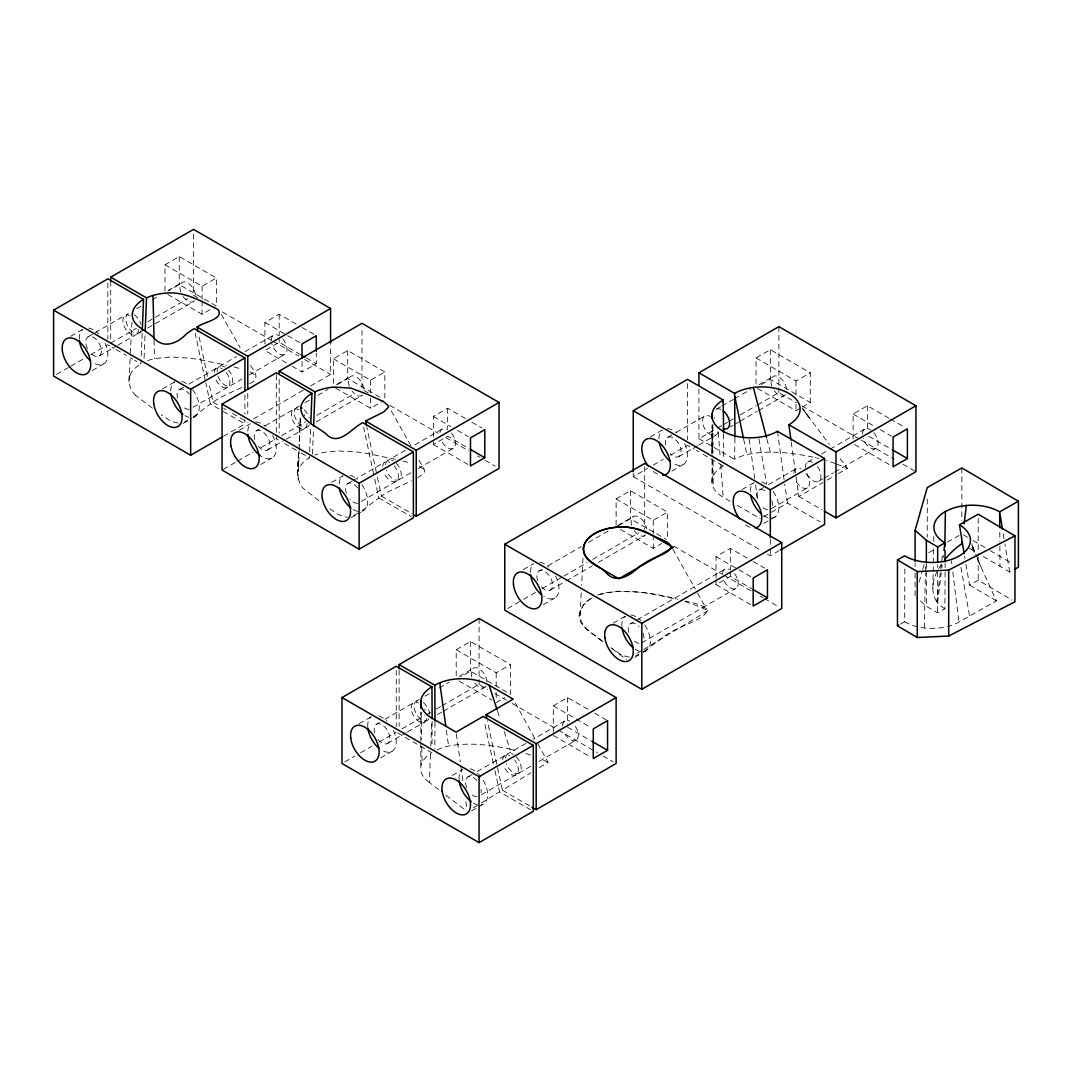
<?xml version="1.0" encoding="UTF-8"?>
<svg xmlns="http://www.w3.org/2000/svg" width="1072" height="1072" viewBox="0 0 1072 1072"><rect width="100%" height="100%" fill="white"/><g stroke="black" fill="none" stroke-linecap="round" stroke-linejoin="round"><path stroke-width="0.75" stroke-dasharray="5 3.75" d="M432.137 721.295L432.016 744.584M434.977 722.26L434.817 749.073M712.022 447.051L712.063 432.217L712.022 453.362L712.036 424.86M711.982 482.266L712.049 455.064M945.115 571.966L944.874 608.816L937.665 612.889L926.355 606.243L916.359 597.385M723.6 434.039L723.305 459.58M420.854 742.802L420.72 767.86M420.867 741.275L420.934 712.063M298.539 452.357L297.319 475.445L300.16 484.276A55.034 31.771 0 0 0 303.229 488.403L320.206 501.669M900.614 624.065L904.674 621.773L904.848 566.887M734.936 438.086L734.615 459.339A38.364 22.15 0 0 1 746.849 454.595C768.088 450.026 790.198 452.518 811.263 456.752A139.856 80.748 0 0 1 818.914 458.561M933.739 541.373L933.819 534.807M730.153 501.281L723.198 497.261A38.364 22.15 0 0 1 723.198 465.931L723.211 465.034M924.319 627.964L925.35 573.051M925.377 571.537L925.525 563.738M933.203 571.657L933.672 546.827M932.841 588.461L933.176 573.225M298.15 479.921L299.168 451.5M299.195 450.28L300.361 417.343M141.115 359.844L140.955 363.877L134.75 360.286M141.276 355.824L142.187 332.99M144.077 358.262L145.001 335.442M297.333 473.971L298.297 469.469L301.808 463.921A43.282 24.991 0 0 1 309.419 457.851L309.5 455.828M309.661 451.794L310.625 427.634M312.475 454.247L313.533 428.063M438.81 789.716L429.336 782.439L430.582 751.646M430.797 746.286L431.788 722.18M582.994 558.204L581.667 585.406M131.91 322.27L130.409 353.05M298.632 452.357L297.467 476.973L298.74 452.156M300.254 417.879L299.088 445.537M128.854 381.471L130.328 354.591M580.006 615.355L581.319 591.57M944.874 608.816A38.364 22.15 0 0 1 937.611 602.799L936.767 601.7L940.332 572.22M940.787 568.508L941.229 564.783M941.685 561.058L942.596 553.581M937.611 602.799L941.256 572.649M941.873 567.664L942.167 565.172M943.079 557.708L943.373 555.229M919.16 582.016L922.309 570.92M922.751 569.339L924.104 564.582M129.94 375.254L128.868 381.753L130.583 388.238A54.86 31.678 0 0 0 135.755 395.501M937.116 571.523C932.519 580.743 930.603 592.722 936.767 601.7M938.67 568.562L941.752 563.684M374.744 479.077L378.845 497.931L361.626 510.955M219.01 408.941L210.38 403.956L192.719 417.289M643.87 651.387L666.851 634.463A110.014 63.516 0 0 1 672.935 630.899C691.293 621.532 731.265 609.888 685.209 601.111M377.384 477.308L381.431 496.122L385.009 493.803A110.068 63.543 0 0 1 390.731 490.52L411.594 480.832M473.315 807.859L477.362 805.394M481.395 802.928L499.565 791.833L530.506 809.682M497.529 767.753L502.433 790.185L530.908 772.791M539.457 767.579L548.006 762.366L537.126 742.601M707.909 610.692L643.615 649.485M637.076 653.384L642.316 650.262M249.629 383.575C260.697 379.354 255.015 371.528 249.173 363.77M417.624 477.804L422.931 474.226L424.78 471.345A6.74 3.899 0 0 0 424.619 470.152L418.415 459.097M864.702 429.122L830.076 449.141M818.7 481.328L822.693 479.01M824.02 478.233L833.333 472.846M724.779 569.245L634.892 621.157M641.659 642.878L735.888 588.474M564.877 720.92L533.106 739.291M518.875 773.126L533.521 764.631M164.967 291.088L164.967 264.811L179.238 256.57L216.356 277.996L216.356 306.029L179.238 284.589L168.532 290.78M70.685 336.313L82.102 329.72M88.025 336.796L93.733 333.499M95.167 332.682L125.143 315.369M136.559 308.776L140.847 306.297M152.264 299.704L157.986 296.408M167.969 290.633L182.253 282.392M164.967 264.811L202.085 286.237L216.356 277.996M56.454 374.436L69.305 367.026M70.739 366.195L85.01 357.954M90.718 354.658L107.857 344.769L109.92 345.961M110.711 343.12L136.412 328.287M147.829 321.68L187.801 298.606M99.133 356.038L116.258 346.135M117.692 345.318L136.251 334.598M139.105 332.95L141.96 331.302M147.668 328.005L193.362 301.634M92.205 370.523L103.622 363.931M167.822 294.478L202.085 314.27L214.936 306.847M264.905 343.938L264.905 322.511L279.176 314.27L300.589 326.625M162.515 388.908L174.388 382.047M179.399 389.551L186.126 385.665M188.819 384.111L216.517 368.125M219.371 366.477L236.51 356.574M245.073 351.629L273.628 335.147M300.589 354.658L279.176 342.29L264.905 350.531L286.318 362.899M193.107 407.28L227.626 387.354M217.951 376.232A11.109 6.405 60 0 0 230.48 385.706L241.897 379.113M249.039 374.986L284.737 354.39M183.111 423.44L191.674 418.495M193.107 417.678L195.962 416.03M292.026 366.195L302.023 371.971L316.294 363.73L316.294 353.211M333.432 383.307L333.432 358.785L347.703 350.531L384.835 371.971L384.835 399.99M223.499 436.264L244.912 423.896L244.912 419.782M253.474 418.951L303.456 390.101M310.585 385.987L330.578 374.436L330.578 344.769M239.123 430.301L250.553 423.708M256.489 430.77L259.344 429.122M265.065 425.825L293.621 409.33M296.475 407.682L299.329 406.033M305.038 402.737L309.326 400.271M317.888 395.327L327.885 389.551M336.447 384.607L350.718 376.366M337.72 384.325L347.703 378.563L381.98 398.342M333.432 358.785L370.55 380.212L384.835 371.971M223.365 469.308L236.282 461.858M237.569 461.107L253.072 452.156M260.818 447.681L276.321 438.729L278.398 439.935M281.695 435.634L305.533 421.872M316.816 415.36L354.457 393.625M267.598 449.999L284.737 440.11M286.157 439.279L304.716 428.572M316.146 421.979L361.827 395.595M260.697 464.471L272.114 457.878M335.616 388.064L370.55 408.231L383.401 400.821M433.369 436.867L433.369 416.472L447.654 408.231L466.213 418.951M331.596 482.427L343.013 475.834A20.194 11.658 60 0 0 339.141 484.892M353.76 480.122L384.982 462.086M405.363 450.32L387.85 460.437M414.864 444.84L442.093 429.122M347.864 483.526L352.594 480.792M433.369 441.959L433.369 444.505L447.654 436.264L469.067 448.632M361.251 501.441L396.091 481.328A11.109 6.405 60 0 0 394.148 465.73M398.945 479.68L411.259 472.564M418.053 468.652L453.201 448.351A11.109 6.405 60 0 0 451.258 432.766M350.973 517.856L360.969 512.081M756.041 383.923L756.041 357.954L770.312 349.713L810.285 372.788L810.285 402.469L803.156 406.583M650.329 436.88L661.759 430.287M667.682 437.363L674.811 433.235M676.244 432.418L704.8 415.923M716.217 409.33L720.505 406.864M721.925 406.033L733.355 399.441M734.776 398.623L750.48 389.551M759.056 384.607L773.327 376.366M761.388 384.54L770.312 379.381L810.285 402.469M756.041 357.954L796.014 381.029L810.285 372.788M633.257 473.355L633.257 476.651L647.528 468.41M653.237 465.114L663.233 459.339M670.375 455.225L687.5 445.336L694.2 449.195M698.931 389.283L698.931 438.729L716.056 428.84M717.49 428.023L721.778 425.544M723.198 424.726L727.486 422.247M728.906 421.43L733.194 418.951M740.337 414.837L756.041 405.765M757.462 404.935L778.875 392.58L796.188 402.576M678.777 456.592L697.336 445.885M698.77 445.054L715.908 435.165M730.179 426.924L733.034 425.276M734.467 424.445L738.742 421.979M740.176 421.149L757.301 411.259M758.735 410.429L784.436 395.595M616.119 525.186L616.119 498.909L630.403 490.668L667.521 512.094L667.521 540.127M671.849 471.09L683.279 464.498M757.462 388.453L796.014 410.71L801.722 407.414M523.27 569.594L533.266 563.818M539.176 570.894L542.084 569.219M547.886 565.869L581.225 546.626M588.474 542.432L608.762 530.72M617.459 525.695L633.405 516.49M618.799 525.387L630.403 518.687L666.087 539.296M616.119 498.909L653.237 520.335L667.521 512.094M507.646 608.521L522.064 600.186M523.511 599.355L536.496 591.865M542.258 588.528L562.452 576.87M563.899 576.039L586.974 562.72M592.749 559.383L638.899 532.744M853.124 438.729L853.124 414.006L867.395 405.765L888.809 418.134M550.284 590.123L564.783 581.761M566.23 580.917L592.334 565.855M598.122 562.505L644.513 535.732M456.216 675.722L456.216 649.753L470.487 641.512L510.473 664.586L510.473 694.267L470.487 671.179L460.679 676.847M742.172 489.475L755.465 481.784M543.357 604.621L554.787 598.029M620.407 529.407L653.237 548.368L661.813 543.424M759.056 490.118L765.783 486.232M768.477 484.678L796.174 468.678M821.5 454.086L828.643 449.959M359.08 723.734L371.93 716.31M376.419 724.216L379.274 722.568M384.982 719.272L413.537 702.776M416.405 701.128L419.259 699.48M424.968 696.184L430.676 692.887M439.239 687.943L449.235 682.167M459.231 676.405L473.502 668.164M771.465 508.597L807.27 487.921A11.109 6.405 60 0 0 805.327 472.323M834.766 472.015L875.811 448.351M763.787 516.691L767.941 514.292M771.411 512.282L787.451 503.023L819.933 521.783M796.054 476.785L798.868 496.43L823.135 482.427M827.182 480.082L832.247 477.161M838.304 473.663L847.416 468.41L838.371 456.377M456.216 649.753L496.189 672.827L510.473 664.586M344.849 761.857L354.845 756.082M360.554 752.785L371.984 746.192M379.113 742.065L396.251 732.176M401.96 728.88L424.807 715.694M426.241 714.877L430.515 712.398M436.224 709.101L440.512 706.622M441.945 705.805L479.063 684.378L487.72 689.363M763.746 523.444L775.605 516.583M387.528 743.445L406.087 732.725M407.521 731.908L424.646 722.019M437.497 714.595L441.785 712.116M443.205 711.299L484.611 687.393M716.056 578.036L716.056 556.609L730.34 548.368L751.753 560.723M613.238 623.154L626.088 615.743M380.6 757.931L392.017 751.338M496.189 702.508L504.765 697.564M716.056 579.684L716.056 584.629L730.34 576.388L751.753 588.756M767.431 554.117L770.312 555.778L778.875 550.834M634.718 657.391L641.847 653.263M643.28 652.446L646.135 650.798M553.299 732.176L553.299 705.805L567.584 697.564L588.997 709.919M452.263 775.458L462.246 769.696M467.794 776.959L474.534 773.086M477.228 771.532L504.912 755.532M525.963 743.405L507.766 753.884M481.516 794.687L516.021 774.775A11.109 6.405 60 0 0 514.761 760.048M539.229 761.334L575.986 740.149A11.109 6.405 60 0 0 574.043 724.565M471.6 810.888L477.308 807.591M478.728 806.774L483.016 804.295M807.591 462.086L815.939 457.288M628.808 632.386A11.109 6.405 60 0 1 630.55 623.649L633.445 621.988M928.7 552.67L935.91 548.583M947.434 542.057L958.971 535.531M965.912 564.207L969.557 585.044L978.2 580.153L1012.129 600.132M983.238 556.475L1009.744 572.086L1013 570.25M904.674 621.773A38.364 22.15 0 0 0 958.931 622.082L996.411 600.869L977.476 559.343M358.115 513.193L352.206 516.034M187.707 420.304L184.424 421.805M638.872 654.402L635.575 655.903M241.589 387.568L225.629 394.818A115.253 66.544 0 0 0 212.953 402.147L208.919 383.334M599.489 594.518L616.842 591.208L640.265 592.226A142.268 82.142 0 0 1 651.16 593.808L677.611 599.315M147.655 360.688A38.458 22.204 0 0 1 154.462 358.611L170.368 356.963L189.114 358.142A142.268 82.142 0 0 1 199.995 359.71M437.121 749.904A38.364 22.15 0 0 1 448.578 746.032C468.933 742.239 489.904 744.745 509.95 749.14L504.175 731.479M178.126 423.092L170.877 421.242L161.122 414.65M629.291 657.19L622.028 655.34L610.866 647.649M199.995 359.71L226.46 365.23M395.595 459.352L367.683 453.536A141.531 81.713 0 0 0 357.391 452.076L338.591 450.937L324.226 452.317A35.765 20.649 0 0 0 320.099 453.322L316.146 454.635A40.455 23.356 0 0 0 314.873 455.144M234.058 367.013L241.548 368.969M402.898 461.067L410.429 463.05M835.423 463.573L830.947 462.059A139.856 80.748 0 0 0 826.271 460.598M836.83 464.109L847.416 468.41M250.124 371.863L256.047 375.964M419.447 466.213L424.418 469.764M548.006 762.366L544.12 760.504A136.613 78.872 0 0 0 539.966 758.681M890.242 418.951L904.513 427.192M853.124 414.006L874.538 426.375M880.246 429.671L891.676 436.264M868.829 436.264L891.676 449.449M801.963 405.899L859.677 439.225M861.111 440.056L894.303 459.218M902.959 464.216L915.944 471.707M854.545 444.505L891.676 465.931M698.931 438.729L734.615 459.339M798.868 496.43L822.063 509.83M696.425 450.481L698.663 451.768M703.125 454.34L723.198 465.931M737.121 505.301L760.316 518.687M633.257 476.651L761.656 550.78M753.187 561.554L764.604 568.147M716.056 556.609L737.482 568.977M738.903 569.795L753.187 578.036M471.921 422.247L481.918 428.023M302.023 327.456L316.294 335.697M673.524 546.063L722.582 574.391M724.029 575.222L751.432 591.047M760.088 596.045L762.983 597.707M764.416 598.538L778.848 606.873M433.369 416.472L450.843 426.562M457.396 430.341L468.303 436.652M264.905 322.511L286.318 334.879M287.752 335.697L302.023 343.938M716.056 584.629L753.187 606.069M368.326 392.942L361.988 389.283L361.988 326.478M389.913 405.404L438.126 433.235M445.751 437.631L468.585 450.83M477.469 455.948L480.015 457.422M485.093 460.344L495.237 466.213M306.311 357.954L316.294 363.73M197.851 297.802L193.523 295.309L193.523 229.368M222.373 311.965L271.43 340.293M272.864 341.124L298.833 356.118M304.609 359.442L330.578 374.436M433.369 444.505L468.303 464.672M381.431 496.122L411.889 513.702M212.966 402.147L219.492 405.926M223.834 408.432L226.018 409.692M232.544 413.457L247.766 422.247M284.603 443.513L297.011 450.682M301.152 453.067L309.419 457.838M378.845 497.931L411.233 516.624M111.984 347.154L114.061 348.346M116.124 349.539L126.469 355.515M130.61 357.901L132.673 359.093M223.324 411.434L244.912 423.896M594.705 713.215L606.122 719.821M553.299 705.805L574.713 718.173M576.146 718.99L590.417 727.231M567.584 727.231L590.417 740.417M494.929 693.53L506.466 700.204M512.242 703.527L556.971 729.349M558.405 730.179L597.359 752.678M603.134 756.001L613.238 761.844M459.071 681.068L491.914 700.029M553.299 735.472L590.417 756.912M502.433 790.185L529.836 806.01M397.685 733.007L431.949 752.785M963.272 534.727L967.507 537.233M973.162 540.556L988.719 549.708M990.126 550.539L1012.745 563.859M968.874 548.02L976.056 552.254M969.557 585.044L996.411 600.869M602.008 641.19L586.92 629.599A54.86 31.678 0 0 1 581.734 622.336C578.424 616.025 580.073 607.971 585.285 603.201A43.443 25.085 0 0 1 592.293 597.868M152.358 408.137L135.755 395.501M602.826 641.471L585.446 628.098L580.89 622.551A37.6 21.708 0 0 1 579.764 611.978L581.962 607.663A38.364 22.15 0 0 1 592.28 597.573M612.3 648.748L626.53 659.669M445.925 795.183L464.886 809.735M329.841 508.811L338.082 514.56L345.278 516.999A8.067 4.663 0 0 0 347.261 517.052M802.204 408.244L829.326 444.344M805.219 412.251L809.749 418.656L802.325 407.99M672.868 549.159L695.366 589.158M697.564 593.071L706.729 609.352M410.911 445.778L389.793 408.311M221.328 314.324L240.249 347.918M515.364 703.085L536.402 741.288M972.009 547.363L973.872 551.437M980.947 566.954L971.527 543.571L974.542 552.629L971.929 543.785M497.502 711.071L500.115 719.017M766.869 438.904L770.353 452.183M496.765 764.215L487.318 720.665M493.401 763.545L484.222 721.148M494.942 770.621L499.565 791.833M210.38 403.956L205.77 382.758M373.726 474.373L363.663 427.339M205.248 380.399L195.184 333.379M376.379 472.605L366.852 427.259M207.419 376.285L198.548 334.075M743.66 439.185L746.849 454.595M1009.744 572.086L1004.893 543.946M960.927 567.369L969.584 616.052M758.963 438.837L766.641 484.155M964.572 556.207L965.001 558.807M1004.035 538.774L1002.923 531.913M787.451 503.023L784.704 483.928M795.531 473.06L791.243 441.999M784.101 479.666L777.803 433.825M749.194 439.158L754.728 478.728M755.613 485.013L757.676 499.753A11.109 6.405 60 0 1 758.775 490.293A11.109 6.405 60 0 1 767.498 492.973M456.31 733.757L460.277 761.897M460.973 766.869L463.064 781.756M465.864 801.628L467.03 809.896M446.381 730.22L448.578 746.032M951.44 560.911L951.775 563.738M952.807 572.086L958.931 622.082M718.32 432.364L720.277 458.454M720.719 464.31L723.198 497.261M154.06 340.186L154.475 358.624M421.068 712.25L421.604 739.385M421.752 747.13L422.06 762.634M712.183 426.87L712.424 451.151M712.505 458.856L712.679 477.348M999.787 532.288L999.841 541.373M999.881 545.916L1000.002 566.351M712.907 424.432L713.041 452.84M713.081 461.241L713.215 487.211M945.102 562.639L945.115 568.321M712.036 448.444L712.036 453.322M978.2 518.325L978.2 555.43M978.2 556.797L978.2 580.153M961.852 467.955L961.852 520.711M937.665 564.81L937.665 567.557M937.665 571.684L937.665 612.889M927.253 499.083L927.253 537.005M926.355 563.376L926.355 606.243M915.099 563.309L915.099 566.606M915.099 573.198L915.099 596.287M867.395 405.765L867.395 430.488M796.014 381.029L796.014 395.876M796.014 404.117L796.014 410.71M778.875 326.625L778.875 392.58M770.312 349.713L770.312 379.381M770.312 539.296L770.312 547.537M770.312 549.186L770.312 555.778M730.34 548.368L730.34 569.795M730.34 571.443L730.34 576.388M687.5 383.508L687.5 439.828M653.237 520.335L653.237 533.521M653.237 535.169L653.237 548.368M644.674 466.762L644.674 529.407M630.403 490.668L630.403 518.687M567.584 697.564L567.584 723.935M496.189 672.827L496.189 686.026M496.189 692.619L496.189 700.86M479.063 618.423L479.063 677.772M479.063 679.42L479.063 684.378M470.487 641.512L470.487 671.179M447.654 408.231L447.654 428.478M399.106 670.08L399.106 726.414M396.251 670.362L396.251 726.682M370.55 380.212L370.55 392.955M370.55 398.047L370.55 408.231M347.703 350.531L347.703 378.563M302.023 361.452L302.023 371.971M279.176 314.27L279.176 335.697M279.176 337.345L279.176 342.29M279.176 379.381L279.176 432.967M276.321 374.852L276.321 432.552M276.321 436.679L276.321 438.729M247.766 393.397L247.766 414.006M244.912 395.045L244.912 414.274M202.085 286.237L202.085 299.436M202.085 301.085L202.085 314.27M179.238 256.57L179.238 284.589M110.711 281.293L110.711 338.993M107.857 282.941L107.857 339.275M657.377 474.025A20.194 11.658 60 0 1 650.838 469.161M665.685 445.108A11.109 6.405 60 0 1 672.76 437.657A11.109 6.405 60 0 1 680.988 452.88A11.109 6.405 60 0 1 670.335 453.737M684.66 443.701A20.194 11.658 60 0 1 685.758 462.112A20.194 11.658 60 0 1 672.211 462.836M658.958 438.729A20.194 11.658 60 0 1 662.442 429.952M667.293 428.559A20.194 11.658 60 0 1 676.258 432.619M750.065 527.33A20.194 11.658 60 0 1 744.866 524.329M767.498 509.83A11.109 6.405 60 0 1 760.999 505.703M771.907 500.611A11.109 6.405 60 0 1 771.907 507.284M773.153 491.472A20.194 11.658 60 0 1 771.451 518.151M767.632 517.588A20.194 11.658 60 0 1 763.586 515.592M750.32 491.485A20.194 11.658 60 0 1 753.174 483.258M761.562 481.864A20.194 11.658 60 0 1 767.632 485.375M718.066 431.654A11.109 6.405 60 0 1 709.396 433.999A11.109 6.405 60 0 1 702.508 420.465A11.109 6.405 60 0 1 710.347 416.472M807.27 487.921A11.109 6.405 60 0 1 794.754 478.434M793.896 472.966A11.109 6.405 60 0 1 801.012 468.866M785.454 394.737A11.109 6.405 60 0 1 773.93 390.168M771.907 386.121A11.109 6.405 60 0 1 776.677 376.004A11.109 6.405 60 0 1 786.701 389.685M873.854 432.766A11.109 6.405 60 0 1 875.516 448.498A11.109 6.405 60 0 1 862.947 437.858M862.397 434.2A11.109 6.405 60 0 1 870.96 430.113M714.475 418.08A11.109 6.405 60 0 1 714.22 417.088M716.82 409.048A11.109 6.405 60 0 1 721.067 409.517M817.44 466.601A11.109 6.405 60 0 1 818.405 481.475A11.109 6.405 60 0 1 806.171 471.841M805.327 468.008A11.109 6.405 60 0 1 812.442 462.273M575.986 740.149A11.109 6.405 60 0 1 563.457 730.675M562.586 725.999A11.109 6.405 60 0 1 569.728 721.094M486.031 685.973A11.109 6.405 60 0 1 474.105 681.953M471.76 676.901A11.109 6.405 60 0 1 477.589 668.017A11.109 6.405 60 0 1 486.916 682.315M509.924 749.167A136.613 78.872 0 0 1 518.057 751.204M525.856 753.509A136.613 78.872 0 0 1 530.801 755.157M516.222 756.738A11.109 6.405 60 0 1 519.143 772.952A11.109 6.405 60 0 1 506.346 763.639M505.502 758.172A11.109 6.405 60 0 1 513.327 754.433M428.921 718.937A11.109 6.405 60 0 1 416.124 713.47A11.109 6.405 60 0 1 419.058 700.646M423.386 702.656A11.109 6.405 60 0 1 429.778 714.448M470.313 768.718A20.194 11.658 60 0 1 486.541 787.893A20.194 11.658 60 0 1 481.073 804.911M477.375 804.724A20.194 11.658 60 0 1 473.355 803.062M459.111 779.532A20.194 11.658 60 0 1 462.555 769.562M476.96 796.724A11.109 6.405 60 0 1 470.461 793.347M466.776 787.746A11.109 6.405 60 0 1 467.526 777.146A11.109 6.405 60 0 1 476.96 780.617M481.073 789.394A11.109 6.405 60 0 1 481.073 792.69M393.411 730.541A20.194 11.658 60 0 1 394.509 748.966A20.194 11.658 60 0 1 380.962 749.69M367.736 726.789A20.194 11.658 60 0 1 371.18 716.806M378.939 715.962A20.194 11.658 60 0 1 386.965 721.268M374.677 732.953A11.109 6.405 60 0 1 381.511 724.511A11.109 6.405 60 0 1 389.565 740.538A11.109 6.405 60 0 1 377.679 738.943M429.336 782.439A38.364 22.15 0 0 1 431.078 753.308M516.021 774.775A11.109 6.405 60 0 1 503.894 766.319M502.647 759.82A11.109 6.405 60 0 1 509.763 755.72M426.817 718.508A11.109 6.405 60 0 1 418.375 721.014A11.109 6.405 60 0 1 411.246 707.855A11.109 6.405 60 0 1 418.388 702.964M424.646 709.195A11.109 6.405 60 0 1 425.195 710.2M597.653 595.067A38.364 22.15 0 0 1 605.626 592.722C625.74 589.788 646.255 592.213 666.007 596.421A150.509 86.899 0 0 1 676.325 598.967M685.075 601.593A138.194 79.784 0 0 1 707.949 610.665M645.532 534.861A11.109 6.405 60 0 1 634.021 530.292M631.663 525.226A11.109 6.405 60 0 1 636.795 516.141A11.109 6.405 60 0 1 646.684 528.911M537.755 580.649A11.109 6.405 60 0 1 543.491 570.84A11.109 6.405 60 0 1 552.482 586.424A11.109 6.405 60 0 1 541.132 586.478M555.524 575.945A20.194 11.658 60 0 1 557.507 595.268A20.194 11.658 60 0 1 543.718 596.367M530.452 572.274A20.194 11.658 60 0 1 533.307 564.033M539.739 562.184A20.194 11.658 60 0 1 548.757 567.021M734.628 573.748A11.109 6.405 60 0 1 735.606 588.635A11.109 6.405 60 0 1 723.359 579.001M722.515 573.533A11.109 6.405 60 0 1 729.63 569.42M638.992 643.361A11.109 6.405 60 0 1 632.507 639.234M630.55 623.649A11.109 6.405 60 0 1 638.992 626.504M643.079 633.123A11.109 6.405 60 0 1 643.079 641.458M644.661 625.003A20.194 11.658 60 0 1 642.945 651.682M639.14 651.133A20.194 11.658 60 0 1 635.093 649.123M621.867 626.222A20.194 11.658 60 0 1 625.324 616.239M631.113 614.939A20.194 11.658 60 0 1 641.096 620.701M254.747 439.507A11.109 6.405 60 0 1 261.327 430.931A11.109 6.405 60 0 1 269.755 446.568A11.109 6.405 60 0 1 258.446 446.354M307.021 423.48A11.109 6.405 60 0 1 299.168 428.023A11.109 6.405 60 0 1 291.316 414.422A11.109 6.405 60 0 1 299.168 409.879M304.113 414.77A11.109 6.405 60 0 1 304.716 415.748M272.65 435.46A20.194 11.658 60 0 1 274.901 454.97A20.194 11.658 60 0 1 261.153 456.324M247.793 431.132A20.194 11.658 60 0 1 250.915 423.628M255.685 421.953A20.194 11.658 60 0 1 265.454 426.348M361.867 484.732A20.194 11.658 60 0 1 361.974 511.277M357.78 511.357A20.194 11.658 60 0 1 352.46 509.026M349.901 475.124A20.194 11.658 60 0 1 357.445 479.64M357.713 503.21A11.109 6.405 60 0 1 349.82 499.11M346.444 493.281A11.109 6.405 60 0 1 348.159 483.365A11.109 6.405 60 0 1 357.713 488.028M396.091 481.328A11.109 6.405 60 0 1 383.562 471.841M382.717 466.374A11.109 6.405 60 0 1 389.833 462.273M362.376 395.22A11.109 6.405 60 0 1 351.978 391.092M349.298 386.121A11.109 6.405 60 0 1 354.082 376.004A11.109 6.405 60 0 1 364.091 389.685M453.201 448.351A11.109 6.405 60 0 1 440.672 438.877M439.922 432.632A11.109 6.405 60 0 1 447.654 429.671M396.292 463.292A11.109 6.405 60 0 1 399.226 479.506A11.109 6.405 60 0 1 386.416 470.193M385.572 464.725A11.109 6.405 60 0 1 393.397 460.987M309.326 424.86A11.109 6.405 60 0 1 296.475 420.505A11.109 6.405 60 0 1 299.128 407.199M304.18 409.839A11.109 6.405 60 0 1 309.326 418.187M194.38 300.763A11.109 6.405 60 0 1 182.856 296.194M180.833 292.147A11.109 6.405 60 0 1 185.952 282.124A11.109 6.405 60 0 1 195.653 296.542M282.78 338.792A11.109 6.405 60 0 1 284.442 354.537A11.109 6.405 60 0 1 271.873 343.884M271.323 340.226A11.109 6.405 60 0 1 278.479 335.322M140.847 330.886A11.109 6.405 60 0 1 128.278 327.014A11.109 6.405 60 0 1 129.94 313.198M134.255 314.712A11.109 6.405 60 0 1 140.847 324.213M228.537 370.121A11.109 6.405 60 0 1 230.48 385.706M217.08 371.555A11.109 6.405 60 0 1 224.932 367.026M87.475 348.614A11.109 6.405 60 0 1 90.798 336.327A11.109 6.405 60 0 1 101.425 350.571A11.109 6.405 60 0 1 91.415 353.881M105.002 343.134A20.194 11.658 60 0 1 106.101 361.545A20.194 11.658 60 0 1 92.554 362.269M79.341 339.368A20.194 11.658 60 0 1 82.785 329.385M88.587 328.086A20.194 11.658 60 0 1 98.57 333.848M189.248 409.236A11.109 6.405 60 0 1 182.066 405.926M177.644 398.288A11.109 6.405 60 0 1 179.989 389.283A11.109 6.405 60 0 1 189.248 394.054M192.665 389.752A20.194 11.658 60 0 1 192.665 417.49M188.967 417.303A20.194 11.658 60 0 1 184.947 415.655M170.676 390.932A20.194 11.658 60 0 1 174.857 381.686M181.918 381.31A20.194 11.658 60 0 1 187.989 384.808M129.886 375.24A42.183 24.348 0 0 1 140.995 363.904M138.543 329.519A11.109 6.405 60 0 1 130.931 334.183A11.109 6.405 60 0 1 122.865 320.997A11.109 6.405 60 0 1 129.993 315.543M226.366 372.627A11.109 6.405 60 0 1 227.331 387.501A11.109 6.405 60 0 1 215.097 377.88M214.253 372.413A11.109 6.405 60 0 1 222.065 368.674"/><path stroke-width="1.5" d="M434.991 721.228L434.803 685.196L399.106 664.586L399.106 668.714M723.6 432.552L723.198 399.99L687.5 379.381L633.257 410.71L633.257 471.707M734.95 437.135L734.615 393.397L698.931 372.788L698.931 385.156M944.794 546.72L945.41 511.545M142.295 330.31L143.527 299.423L107.857 278.827L53.6 310.143L53.6 376.084L190.655 455.225L222.065 437.081M145.229 330.069L146.529 297.855L110.711 277.179L110.711 281.293M310.786 423.601L311.992 393.384L276.321 372.788L222.065 404.117L222.065 470.059L359.133 549.186L413.39 517.87L413.39 451.928L362.671 422.649A90.37 52.166 0 0 0 357.391 426.013C349.244 431.815 338.725 443.888 328.086 435.902C319.268 426.602 300.08 422.113 300.884 406.958A40.388 23.316 0 0 1 303.778 400.472A38.485 22.217 0 0 1 311.992 393.384M313.614 426.053L315.007 391.829L279.176 371.14L279.176 373.203M943.976 550.284L944.874 542.874L944.07 542.378A38.364 22.15 0 0 1 945.893 511.277A38.364 22.15 0 0 1 999.653 511.853L1018.4 501.254L1018.4 567.195L1014.621 569.339M961.691 543.785L961.946 541.708M964.143 523.685L966.368 505.475M132.405 313.024C130.717 325.928 146.395 330.042 153.685 337.613C163.266 349.445 177.845 343.295 186.394 333.888A93.304 53.868 0 0 1 194.193 328.675L244.912 357.954L244.912 390.932M915.099 561.661L915.099 530.332L927.253 487.546L961.852 467.955L1018.4 501.254M780.309 550.016L824.569 524.463L824.569 458.521L777.455 431.319A38.364 22.15 0 0 1 723.412 431.44A38.364 22.15 0 0 1 722.783 400.245L723.198 399.99M110.711 277.179L193.523 229.368L330.578 308.495L330.578 343.12M53.6 310.143L190.655 389.283L244.912 357.954M146.529 297.855A37.507 21.654 0 0 1 153.041 295.416L156.123 294.612A40.883 23.611 0 0 1 165.972 293.098C184.706 291.276 201.791 301.42 217.884 309.473C224.798 319.255 203.211 322.015 197.101 327.054L247.766 356.306L330.578 308.495M279.176 371.14L361.988 323.329L499.043 402.469L499.043 468.41L416.244 516.222L414.06 514.962M222.065 404.117L359.133 483.244L413.39 451.928M315.007 391.829A37.56 21.681 0 0 1 323.329 388.881L325.151 388.453A40.924 23.624 0 0 1 334.531 387.072L350.959 388.118L366.879 394.121A247.056 142.643 0 0 0 371.475 396.104L383.521 401.598L388.453 406.02A7.008 4.047 0 0 1 388.506 407.186L383.763 411.929L365.565 421.015L416.244 450.28L499.043 402.469M484.772 457.69L470.487 465.931L470.487 437.912L484.772 429.671L484.772 457.69L470.487 449.449M698.931 372.788L778.875 326.625L915.944 405.765L915.944 471.707L835.986 517.87L824.395 511.17M504.765 544.241L644.674 463.466L781.729 542.593L781.729 608.534L641.82 689.323L504.765 610.182L504.765 544.241L641.82 623.368L781.729 542.593M431.949 686.844A38.364 22.15 0 0 0 431.949 718.173L456.082 732.096L483.204 716.444L533.307 745.362L533.307 811.316L479.063 842.632L341.995 763.505L341.995 697.564L396.251 666.235L431.949 686.844L432.137 718.548M399.106 664.586L479.063 618.423L616.119 697.564L616.119 763.505L536.174 809.668L531.953 807.229M633.257 410.71L770.312 489.837L824.569 458.521M734.615 393.397A38.364 22.15 0 0 1 788.871 393.397A38.364 22.15 0 0 1 788.871 424.726L835.986 451.928L915.944 405.765M907.381 458.521L893.097 466.762L893.097 437.081L907.381 428.84L907.381 458.521L893.097 450.28M486.822 718.307L486.058 714.796L513.193 699.132L489.06 685.196A38.364 22.15 0 0 0 434.803 685.196M767.458 597.828L753.187 606.069L753.187 578.036L767.458 569.795L767.458 597.828L753.187 589.573M341.995 697.564L479.063 776.691L533.307 745.362M486.058 714.796L536.174 743.713L616.119 697.564M607.556 750.32L593.272 758.561L593.272 728.88L607.556 720.639L607.556 750.32L591.851 741.248M897.465 559.919L904.674 555.832A38.364 22.15 0 0 0 958.931 556.14A38.364 22.15 0 0 0 959.453 524.824L978.2 514.212L1014.956 535.853L1014.956 601.794L948.693 636.044L917.257 637.505L897.465 625.86L897.465 559.919L917.257 571.564L948.693 570.09L1014.956 535.853M915.099 530.332L926.355 540.288L937.665 546.948L944.874 542.874L944.901 543.866M897.465 625.86L898.818 625.097M302.023 355.475L304.877 357.137M489.06 685.196L497.086 709.771M753.375 387.448L766.493 437.47M734.709 396.064L743.419 438.046M722.783 400.245L723.278 402.657M365.565 421.015L366.53 425.705M197.101 327.054L198.065 331.73M959.453 524.824L964.143 553.621M1002.467 529.072L999.653 511.853L999.761 527.746M788.871 424.726L791.002 440.19M777.455 431.319L777.629 432.579M439.761 682.784L445.831 726.267M153.041 295.416L154.02 338.873M420.84 700.632L421.001 708.378M945.008 550.392L945.102 561.098M712.063 414.047L712.103 418.375M948.693 570.09L948.693 636.044M937.665 546.948L937.665 562.063M926.355 540.288L926.355 561.728M917.257 571.564L917.257 637.505M835.986 451.928L835.986 517.87M770.312 489.837L770.312 537.648M641.82 623.368L641.82 689.323M536.174 743.713L536.174 809.668M479.063 776.691L479.063 842.632M416.244 450.28L416.244 516.222M359.133 483.244L359.133 549.186M316.294 351.469L316.294 335.697L302.023 343.938L302.023 357.954M247.766 356.306L247.766 389.283M190.655 389.283L190.655 455.225M944.62 559.892A133.035 76.809 0 0 1 961.651 543.772M648.279 466.159A20.194 11.658 60 0 1 645.652 439.6A20.194 11.658 60 0 1 667.467 453.483A20.194 11.658 60 0 1 662.657 475.298M670.188 461.335A20.194 11.658 60 0 1 659.28 442.428M739.653 518.915A20.194 11.658 60 0 1 736.705 492.584A20.194 11.658 60 0 1 758.239 505.006A20.194 11.658 60 0 1 755.278 527.933M761.562 514.091A20.194 11.658 60 0 1 750.655 495.184M723.198 410.857A11.109 6.405 60 0 1 729.63 423.48A11.109 6.405 60 0 1 723.198 428.693M471.318 801.722A20.194 11.658 60 0 1 459.218 780.764M378.939 748.189A20.194 11.658 60 0 1 367.843 728.022M541.695 594.866A20.194 11.658 60 0 1 530.6 574.699M633.07 647.622A20.194 11.658 60 0 1 621.974 627.455M260.282 455.721A20.194 11.658 60 0 1 247.873 434.24M350.866 507.887A20.194 11.658 60 0 1 339.368 487.974M301.312 407.869A11.109 6.405 60 0 1 302.023 408.231M90.544 360.768A20.194 11.658 60 0 1 79.449 340.601M182.923 414.315A20.194 11.658 60 0 1 170.823 393.357M132.486 313.024A38.954 22.499 0 0 1 143.501 299.396M583.423 548.073C582.994 560.964 598.699 564.663 606.015 572.636C616.601 584.923 630.845 574.86 639.796 566.338A90.932 52.501 0 0 1 646.55 562.09C652.62 556.944 684.07 550.137 664.452 540.784C649.351 534.499 634.195 525.025 617.124 527.196A40.883 23.611 0 0 0 607.288 528.71L605.72 529.099A38.056 21.976 0 0 0 585.915 541.467A40.361 23.303 0 0 0 583.57 547.122L583.423 548.073M673.095 547.457L618.839 578.786L594.705 564.85A38.364 22.15 0 0 1 594.705 533.521A38.364 22.15 0 0 1 648.962 533.521L673.095 547.457M442.12 790.935A20.194 11.658 60 0 0 465.221 814.465A20.194 11.658 60 0 0 461.322 784.021A20.194 11.658 60 0 0 442.12 790.935M350.745 738.179A20.194 11.658 60 0 0 373.847 761.71A20.194 11.658 60 0 0 369.947 731.265A20.194 11.658 60 0 0 350.745 738.179M513.501 584.856A20.194 11.658 60 0 0 536.603 608.4A20.194 11.658 60 0 0 532.704 577.942A20.194 11.658 60 0 0 513.501 584.856M604.876 637.612A20.194 11.658 60 0 0 627.978 661.156A20.194 11.658 60 0 0 624.078 630.698A20.194 11.658 60 0 0 604.876 637.612M231.11 446.542A20.194 11.658 60 0 0 254.989 467.767A20.194 11.658 60 0 0 248.637 436.518A20.194 11.658 60 0 0 231.11 446.542M322.324 498.4A20.194 11.658 60 0 0 345.854 520.791A20.194 11.658 60 0 0 340.695 489.891A20.194 11.658 60 0 0 322.324 498.4M62.35 350.772A20.194 11.658 60 0 0 85.438 374.302A20.194 11.658 60 0 0 81.539 343.857A20.194 11.658 60 0 0 62.35 350.772M153.725 403.514A20.194 11.658 60 0 0 176.813 427.058A20.194 11.658 60 0 0 172.914 396.6A20.194 11.658 60 0 0 153.725 403.514"/></g></svg>
